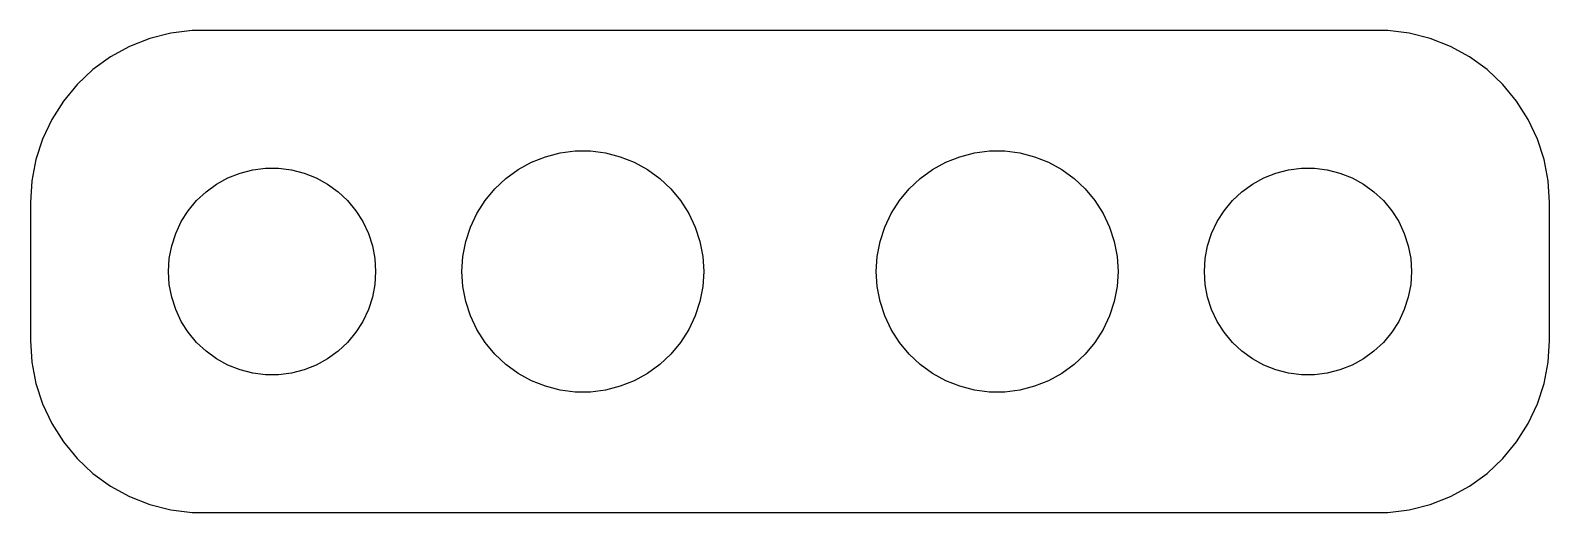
# Model space of a CAD drawing. Header units: metres. Extents: x -22 to 22, y 17 to 31.
import ezdxf

# ---------------------------------------------------------------- set-up
doc = ezdxf.new("R2010")
doc.units = ezdxf.units.M

msp = doc.modelspace()

# ---------------------------------------------------------------- linework, layer by layer
for p, q in [((-17.9369, 30.9114), (-18.5451, 30.7553)), ((-17.3139, 30.9901), (-17.9369, 30.9114)), ((17.3139, 30.9901), (-17.3139, 30.9901)), ((17.9369, 30.9114), (17.3139, 30.9901)), ((18.5451, 30.7553), (17.9369, 30.9114)), ((-19.1289, 30.5241), (-19.6791, 30.2216)), ((-18.5451, 30.7553), (-19.1289, 30.5241)), ((19.1289, 30.5241), (18.5451, 30.7553)), ((19.6791, 30.2216), (19.1289, 30.5241)), ((-19.6791, 30.2216), (-20.1871, 29.8526)), ((20.1871, 29.8526), (19.6791, 30.2216)), ((-20.1871, 29.8526), (-20.6448, 29.4227)), ((20.6448, 29.4227), (20.1871, 29.8526)), ((-20.6448, 29.4227), (-21.0451, 28.9389)), ((21.0451, 28.9389), (20.6448, 29.4227)), ((-21.0451, 28.9389), (-21.3815, 28.4088)), ((21.3815, 28.4088), (21.0451, 28.9389)), ((-21.3815, 28.4088), (-21.6489, 27.8406)), ((21.6489, 27.8406), (21.3815, 28.4088)), ((-21.6489, 27.8406), (-21.8429, 27.2434)), ((21.8429, 27.2434), (21.6489, 27.8406)), ((-7.49022, 27.1669), (-7.08156, 27.3287)), ((-7.08156, 27.3287), (-6.65582, 27.438)), ((-6.65582, 27.438), (-6.21976, 27.4931)), ((-6.21976, 27.4931), (-5.78023, 27.4931)), ((-5.78023, 27.4931), (-5.34416, 27.438)), ((-5.34416, 27.438), (-4.91843, 27.3287)), ((-4.91843, 27.3287), (-4.50977, 27.1669)), ((4.50977, 27.1669), (4.91843, 27.3287)), ((4.91843, 27.3287), (5.34416, 27.438)), ((5.34416, 27.438), (5.78023, 27.4931)), ((5.78023, 27.4931), (6.21976, 27.4931)), ((6.21976, 27.4931), (6.65582, 27.438)), ((6.65582, 27.438), (7.08156, 27.3287)), ((7.08156, 27.3287), (7.49022, 27.1669)), ((-21.8429, 27.2434), (-21.9606, 26.6267)), ((-16.2773, 26.7145), (-15.927, 26.8532)), ((-15.927, 26.8532), (-15.5621, 26.9469)), ((-15.5621, 26.9469), (-15.1884, 26.9941)), ((-15.1884, 26.9941), (-14.8116, 26.9941)), ((-14.8116, 26.9941), (-14.4379, 26.9469)), ((-14.4379, 26.9469), (-14.0729, 26.8532)), ((-14.0729, 26.8532), (-13.7227, 26.7145)), ((-8.23097, 26.6968), (-7.87538, 26.9551)), ((-7.87538, 26.9551), (-7.49022, 27.1669)), ((-4.50977, 27.1669), (-4.1246, 26.9551)), ((-4.1246, 26.9551), (-3.76901, 26.6968)), ((3.76901, 26.6968), (4.1246, 26.9551)), ((4.1246, 26.9551), (4.50977, 27.1669)), ((7.49022, 27.1669), (7.87538, 26.9551)), ((7.87538, 26.9551), (8.23097, 26.6968)), ((13.7227, 26.7145), (14.0729, 26.8532)), ((14.0729, 26.8532), (14.4379, 26.9469)), ((14.4379, 26.9469), (14.8116, 26.9941)), ((14.8116, 26.9941), (15.1884, 26.9941)), ((15.1884, 26.9941), (15.5621, 26.9469)), ((15.5621, 26.9469), (15.927, 26.8532)), ((15.927, 26.8532), (16.2773, 26.7145)), ((21.9606, 26.6267), (21.8429, 27.2434)), ((-21.9606, 26.6267), (-22, 26)), ((-16.9123, 26.3115), (-16.6075, 26.533)), ((-16.6075, 26.533), (-16.2773, 26.7145)), ((-13.7227, 26.7145), (-13.3925, 26.533)), ((-13.3925, 26.533), (-13.0877, 26.3115)), ((-8.55138, 26.3959), (-8.23097, 26.6968)), ((-3.76901, 26.6968), (-3.44861, 26.3959)), ((3.44861, 26.3959), (3.76901, 26.6968)), ((8.23097, 26.6968), (8.55138, 26.3959)), ((13.0877, 26.3115), (13.3925, 26.533)), ((13.3925, 26.533), (13.7227, 26.7145)), ((16.2773, 26.7145), (16.6075, 26.533)), ((16.6075, 26.533), (16.9123, 26.3115)), ((22, 26), (21.9606, 26.6267)), ((-22, 26), (-22, 22)), ((-17.427, 25.7634), (-17.1869, 26.0536)), ((-17.1869, 26.0536), (-16.9123, 26.3115)), ((-13.0877, 26.3115), (-12.8131, 26.0536)), ((-12.8131, 26.0536), (-12.5729, 25.7634)), ((-9.06706, 25.6861), (-8.83156, 26.0572)), ((-8.83156, 26.0572), (-8.55138, 26.3959)), ((-3.44861, 26.3959), (-3.16843, 26.0572)), ((-3.16843, 26.0572), (-2.93292, 25.6861)), ((2.93292, 25.6861), (3.16843, 26.0572)), ((3.16843, 26.0572), (3.44861, 26.3959)), ((8.55138, 26.3959), (8.83156, 26.0572)), ((8.83156, 26.0572), (9.06706, 25.6861)), ((12.5729, 25.7634), (12.8131, 26.0536)), ((12.8131, 26.0536), (13.0877, 26.3115)), ((16.9123, 26.3115), (17.1869, 26.0536)), ((17.1869, 26.0536), (17.427, 25.7634)), ((22, 22), (22, 26)), ((-17.6289, 25.4453), (-17.427, 25.7634)), ((-12.5729, 25.7634), (-12.3711, 25.4453)), ((-9.25421, 25.2884), (-9.06706, 25.6861)), ((-2.93292, 25.6861), (-2.74577, 25.2884)), ((2.74577, 25.2884), (2.93292, 25.6861)), ((9.06706, 25.6861), (9.25421, 25.2884)), ((12.3711, 25.4453), (12.5729, 25.7634)), ((17.427, 25.7634), (17.6289, 25.4453)), ((-17.9057, 24.7461), (-17.7893, 25.1044)), ((-17.7893, 25.1044), (-17.6289, 25.4453)), ((-12.3711, 25.4453), (-12.2107, 25.1044)), ((-12.2107, 25.1044), (-12.0942, 24.7461)), ((-9.39003, 24.8704), (-9.25421, 25.2884)), ((-2.74577, 25.2884), (-2.60995, 24.8704)), ((2.60995, 24.8704), (2.74577, 25.2884)), ((9.25421, 25.2884), (9.39003, 24.8704)), ((12.0942, 24.7461), (12.2107, 25.1044)), ((12.2107, 25.1044), (12.3711, 25.4453)), ((17.6289, 25.4453), (17.7893, 25.1044)), ((17.7893, 25.1044), (17.9057, 24.7461)), ((-17.9763, 24.376), (-17.9057, 24.7461)), ((-12.0942, 24.7461), (-12.0237, 24.376)), ((-9.4724, 24.4387), (-9.39003, 24.8704)), ((-2.60995, 24.8704), (-2.52759, 24.4387)), ((2.52759, 24.4387), (2.60995, 24.8704)), ((9.39003, 24.8704), (9.4724, 24.4387)), ((12.0237, 24.376), (12.0942, 24.7461)), ((17.9057, 24.7461), (17.9763, 24.376)), ((-18, 24), (-17.9763, 24.376)), ((-12.0237, 24.376), (-12, 24)), ((-9.5, 24), (-9.4724, 24.4387)), ((-2.52759, 24.4387), (-2.5, 24)), ((2.5, 24), (2.52759, 24.4387)), ((9.4724, 24.4387), (9.5, 24)), ((12, 24), (12.0237, 24.376)), ((17.9763, 24.376), (18, 24)), ((-17.9763, 23.624), (-18, 24)), ((-12, 24), (-12.0237, 23.624)), ((-9.4724, 23.5613), (-9.5, 24)), ((-2.5, 24), (-2.52759, 23.5613)), ((2.52759, 23.5613), (2.5, 24)), ((9.5, 24), (9.4724, 23.5613)), ((12.0237, 23.624), (12, 24)), ((18, 24), (17.9763, 23.624)), ((-17.9057, 23.2539), (-17.9763, 23.624)), ((-12.0237, 23.624), (-12.0942, 23.2539)), ((-9.39003, 23.1296), (-9.4724, 23.5613)), ((-2.52759, 23.5613), (-2.60995, 23.1296)), ((2.60995, 23.1296), (2.52759, 23.5613)), ((9.4724, 23.5613), (9.39003, 23.1296)), ((12.0942, 23.2539), (12.0237, 23.624)), ((17.9763, 23.624), (17.9057, 23.2539)), ((-17.7893, 22.8956), (-17.9057, 23.2539)), ((-17.6289, 22.5547), (-17.7893, 22.8956)), ((-12.2107, 22.8956), (-12.3711, 22.5547)), ((-12.0942, 23.2539), (-12.2107, 22.8956)), ((-9.25421, 22.7116), (-9.39003, 23.1296)), ((-2.60995, 23.1296), (-2.74577, 22.7116)), ((2.74577, 22.7116), (2.60995, 23.1296)), ((9.39003, 23.1296), (9.25421, 22.7116)), ((12.2107, 22.8956), (12.0942, 23.2539)), ((12.3711, 22.5547), (12.2107, 22.8956)), ((17.7893, 22.8956), (17.6289, 22.5547)), ((17.9057, 23.2539), (17.7893, 22.8956)), ((-17.427, 22.2366), (-17.6289, 22.5547)), ((-12.3711, 22.5547), (-12.5729, 22.2366)), ((-9.06706, 22.3139), (-9.25421, 22.7116)), ((-2.74577, 22.7116), (-2.93292, 22.3139)), ((2.93292, 22.3139), (2.74577, 22.7116)), ((9.25421, 22.7116), (9.06706, 22.3139)), ((12.5729, 22.2366), (12.3711, 22.5547)), ((17.6289, 22.5547), (17.427, 22.2366)), ((-22, 22), (-21.9606, 21.3733)), ((-17.1869, 21.9464), (-17.427, 22.2366)), ((-12.5729, 22.2366), (-12.8131, 21.9464)), ((-8.83156, 21.9428), (-9.06706, 22.3139)), ((-2.93292, 22.3139), (-3.16843, 21.9428)), ((3.16843, 21.9428), (2.93292, 22.3139)), ((9.06706, 22.3139), (8.83156, 21.9428)), ((12.8131, 21.9464), (12.5729, 22.2366)), ((17.427, 22.2366), (17.1869, 21.9464)), ((21.9606, 21.3733), (22, 22)), ((-16.9123, 21.6885), (-17.1869, 21.9464)), ((-16.6075, 21.467), (-16.9123, 21.6885)), ((-13.0877, 21.6885), (-13.3925, 21.467)), ((-12.8131, 21.9464), (-13.0877, 21.6885)), ((-8.55138, 21.6041), (-8.83156, 21.9428)), ((-8.23097, 21.3032), (-8.55138, 21.6041)), ((-3.44861, 21.6041), (-3.76901, 21.3032)), ((-3.16843, 21.9428), (-3.44861, 21.6041)), ((3.44861, 21.6041), (3.16843, 21.9428)), ((3.76901, 21.3032), (3.44861, 21.6041)), ((8.55138, 21.6041), (8.23097, 21.3032)), ((8.83156, 21.9428), (8.55138, 21.6041)), ((13.0877, 21.6885), (12.8131, 21.9464)), ((13.3925, 21.467), (13.0877, 21.6885)), ((16.9123, 21.6885), (16.6075, 21.467)), ((17.1869, 21.9464), (16.9123, 21.6885)), ((-21.9606, 21.3733), (-21.8429, 20.7566)), ((-16.2773, 21.2855), (-16.6075, 21.467)), ((-15.927, 21.1468), (-16.2773, 21.2855)), ((-15.5621, 21.0531), (-15.927, 21.1468)), ((-14.0729, 21.1468), (-14.4379, 21.0531)), ((-13.7227, 21.2855), (-14.0729, 21.1468)), ((-13.3925, 21.467), (-13.7227, 21.2855)), ((-7.87538, 21.0449), (-8.23097, 21.3032)), ((-3.76901, 21.3032), (-4.1246, 21.0449)), ((4.1246, 21.0449), (3.76901, 21.3032)), ((8.23097, 21.3032), (7.87538, 21.0449)), ((13.7227, 21.2855), (13.3925, 21.467)), ((14.0729, 21.1468), (13.7227, 21.2855)), ((14.4379, 21.0531), (14.0729, 21.1468)), ((15.927, 21.1468), (15.5621, 21.0531)), ((16.2773, 21.2855), (15.927, 21.1468)), ((16.6075, 21.467), (16.2773, 21.2855)), ((21.8429, 20.7566), (21.9606, 21.3733)), ((-21.8429, 20.7566), (-21.6489, 20.1594)), ((-15.1884, 21.0059), (-15.5621, 21.0531)), ((-14.8116, 21.0059), (-15.1884, 21.0059)), ((-14.4379, 21.0531), (-14.8116, 21.0059)), ((-7.49022, 20.8331), (-7.87538, 21.0449)), ((-7.08156, 20.6713), (-7.49022, 20.8331)), ((-4.50977, 20.8331), (-4.91843, 20.6713)), ((-4.1246, 21.0449), (-4.50977, 20.8331)), ((4.50977, 20.8331), (4.1246, 21.0449)), ((4.91843, 20.6713), (4.50977, 20.8331)), ((7.49022, 20.8331), (7.08156, 20.6713)), ((7.87538, 21.0449), (7.49022, 20.8331)), ((14.8116, 21.0059), (14.4379, 21.0531)), ((15.1884, 21.0059), (14.8116, 21.0059)), ((15.5621, 21.0531), (15.1884, 21.0059)), ((21.6489, 20.1594), (21.8429, 20.7566)), ((-6.65582, 20.562), (-7.08156, 20.6713)), ((-6.21976, 20.5069), (-6.65582, 20.562)), ((-5.78023, 20.5069), (-6.21976, 20.5069)), ((-5.34416, 20.562), (-5.78023, 20.5069)), ((-4.91843, 20.6713), (-5.34416, 20.562)), ((5.34416, 20.562), (4.91843, 20.6713)), ((5.78023, 20.5069), (5.34416, 20.562)), ((6.21976, 20.5069), (5.78023, 20.5069)), ((6.65582, 20.562), (6.21976, 20.5069)), ((7.08156, 20.6713), (6.65582, 20.562)), ((-21.6489, 20.1594), (-21.3815, 19.5912)), ((21.3815, 19.5912), (21.6489, 20.1594)), ((-21.3815, 19.5912), (-21.0451, 19.0611)), ((21.0451, 19.0611), (21.3815, 19.5912)), ((-21.0451, 19.0611), (-20.6448, 18.5773)), ((20.6448, 18.5773), (21.0451, 19.0611)), ((-20.6448, 18.5773), (-20.1871, 18.1474)), ((20.1871, 18.1474), (20.6448, 18.5773)), ((-20.1871, 18.1474), (-19.6791, 17.7784)), ((19.6791, 17.7784), (20.1871, 18.1474)), ((-19.6791, 17.7784), (-19.1289, 17.4759)), ((19.1289, 17.4759), (19.6791, 17.7784)), ((-19.1289, 17.4759), (-18.5451, 17.2447)), ((-18.5451, 17.2447), (-17.9369, 17.0886)), ((17.9369, 17.0886), (18.5451, 17.2447)), ((18.5451, 17.2447), (19.1289, 17.4759)), ((-17.9369, 17.0886), (-17.3139, 17.0099)), ((-17.3139, 17.0099), (17.3139, 17.0099)), ((17.3139, 17.0099), (17.9369, 17.0886))]:
    msp.add_line(p, q)

doc.saveas('drawing.dxf')
